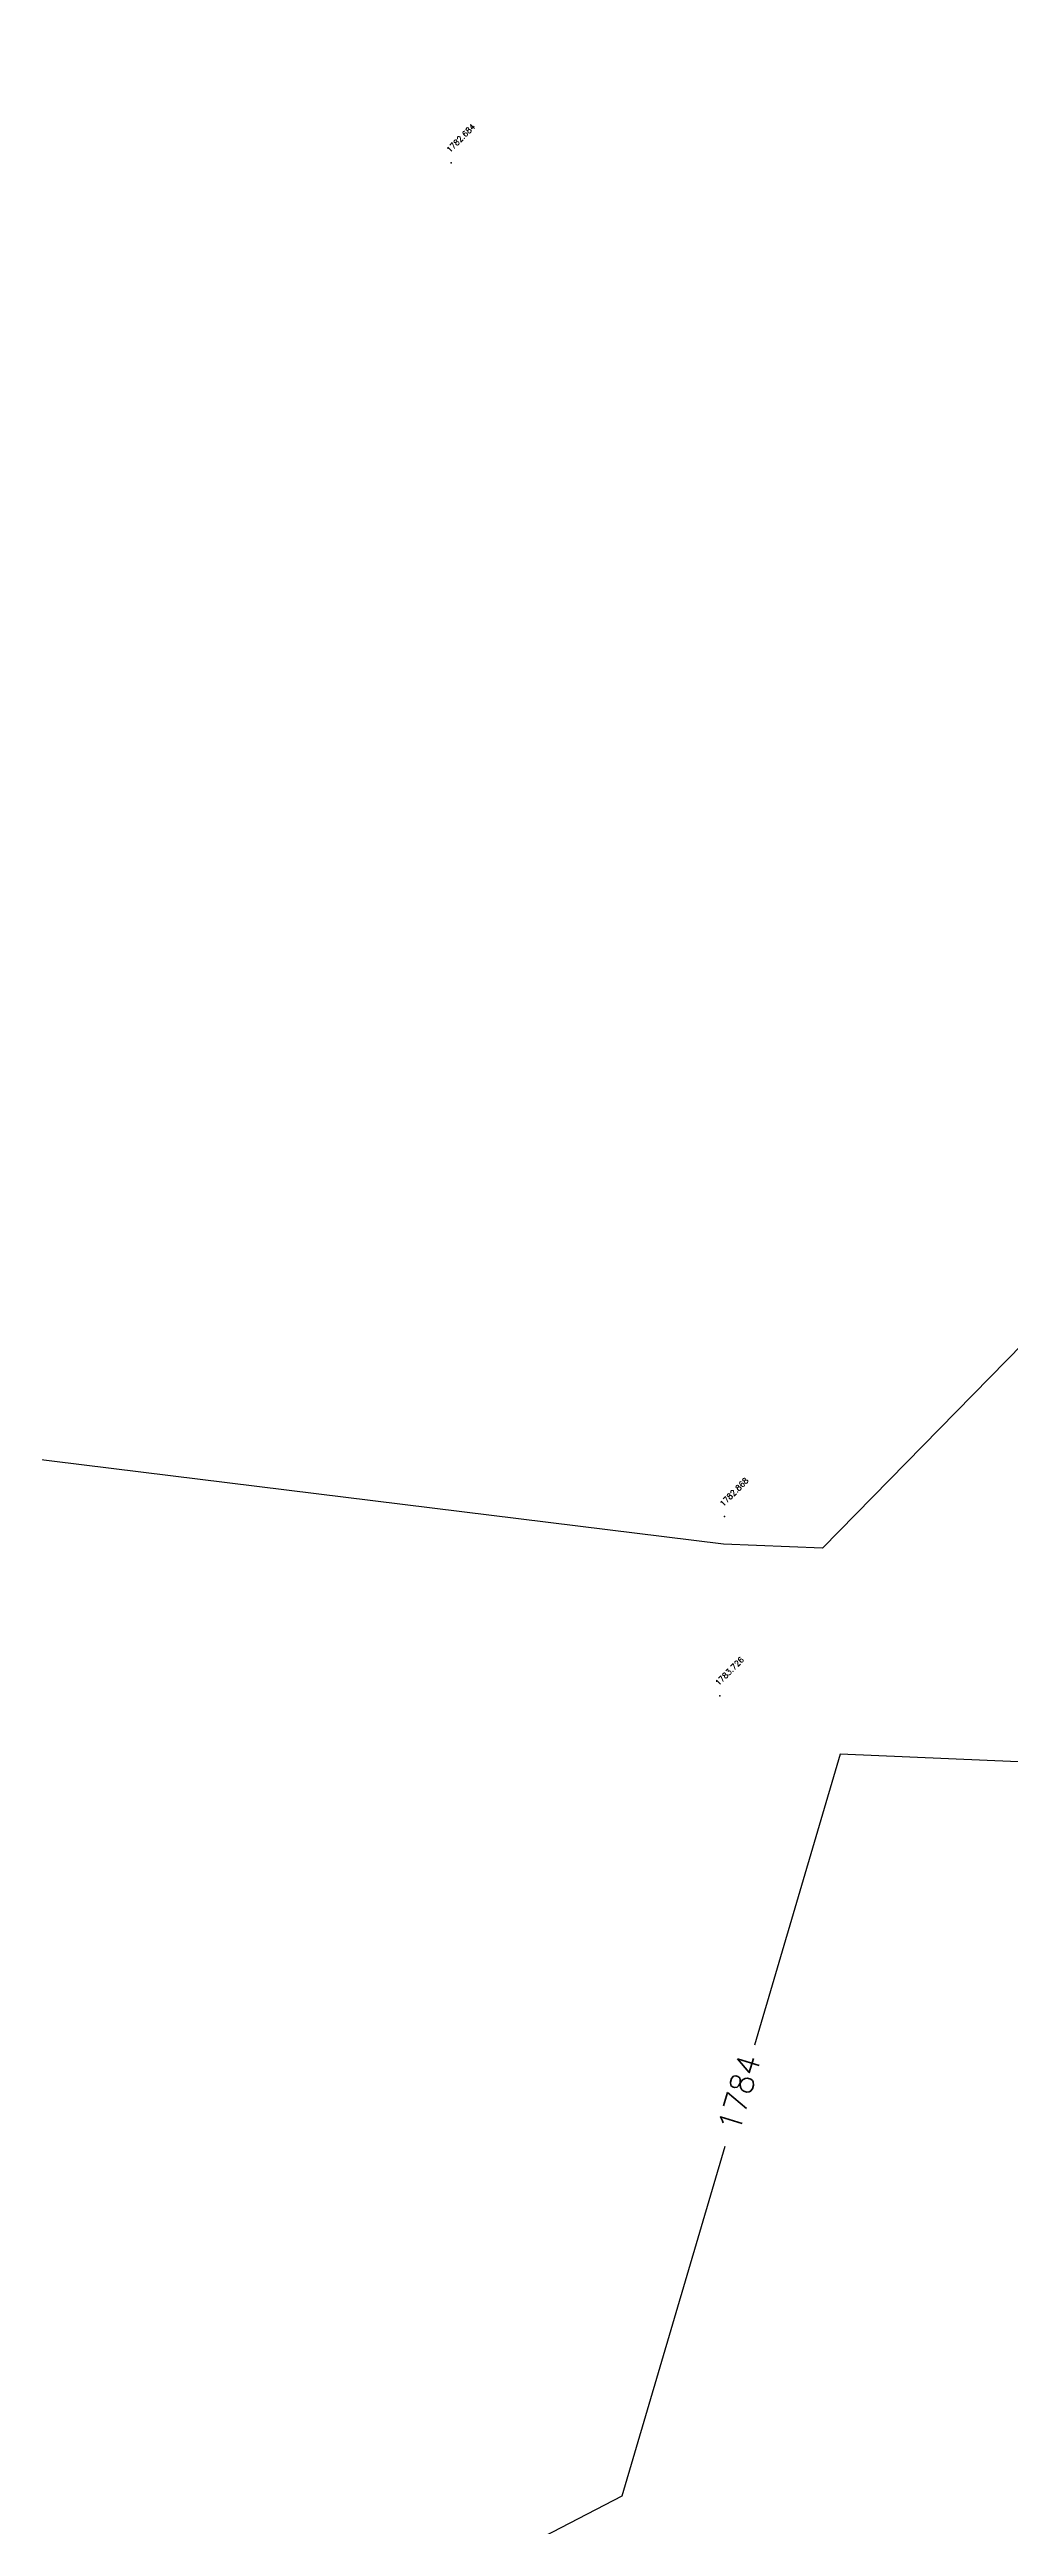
# Model space of a CAD drawing. Header units: inches. Extents: x 9956484 to 9957113, y 272553 to 273016.
# Drawn here: x 9956683.7 to 9956726, y 272757.5 to 272866.3 of the extents above; entities that cross this region are included whole.
import ezdxf
from ezdxf.enums import TextEntityAlignment as Align

# ---------------------------------------------------------------- set-up
doc = ezdxf.new("R2010")
doc.units = ezdxf.units.IN
doc.header["$MEASUREMENT"] = 0
doc.layers.add('Cont_Annotation', color=7, linetype='Continuous', lineweight=15)
for name, color, linetype in [('Contour', 4, 'Continuous'), ('Points', 7, 'Continuous'), ('Points-ELV', 6, 'Continuous'), ('Points-NUM', 4, 'Continuous'), ('Points-TXT', 3, 'Continuous')]:
    doc.layers.add(name, color=color, linetype=linetype)
doc.styles.add('Cont_Anno', font='')
doc.styles.add('romans', font='romans.shx')
doc.styles.get('Cont_Anno').set_extended_font_data('romans', bold=True)

# ---------------------------------------------------------------- blocks, each defined once
blk = doc.blocks.new('POINTS')
at = {"layer": 'Points'}
blk.add_line((0, 0), (0, 0), dxfattribs=at)
blk.add_point((0, 0), dxfattribs=at)
at = {"layer": 'Points-ELV', "style": 'romans'}
blk.add_attdef('ELEV', text='', height=1, rotation=45, dxfattribs=at).set_placement((0, 0), align=Align.BOTTOM_LEFT)
at = {"layer": 'Points-NUM', "style": 'romans'}
blk.add_attdef('PTNUM', text='', height=1, dxfattribs=at).set_placement((0, 0), align=Align.BOTTOM_RIGHT)
at = {"layer": 'Points-TXT', "style": 'romans'}
blk.add_attdef('DESC', text='', height=1, dxfattribs=at).set_placement((0, 0), align=Align.BOTTOM_RIGHT)

msp = doc.modelspace()

# ---------------------------------------------------------------- linework, layer by layer
at = {"layer": 'Contour'}
for points, elevation in [([(9956775.54, 272885.61), (9956768.4, 272859.94), (9956758.11, 272843.53), (9956757.95, 272843.46), (9956757.95, 272843.35), (9956757.4, 272840.92), (9956717.72, 272800.46), (9956713.36, 272800.63), (9956680.04, 272804.75)], 1783), ([(9956779.47, 272867.11), (9956764.52, 272843.27), (9956761.22, 272841.74), (9956761.12, 272839.54), (9956750.17, 272790.29), (9956750.14, 272790.14), (9956750.12, 272790.04), (9956718.49, 272791.4), (9956714.73, 272778.62)], 1784), ([(9956713.42, 272774.16), (9956708.9, 272758.8), (9956683.22, 272745.48), (9956637.31, 272759.63), (9956620.75, 272728.91), (9956615.65, 272718.54), (9956587.49, 272737.9), (9956586.46, 272737.51), (9956572.91, 272736.77), (9956545.1, 272709.32), (9956546.15, 272711.49), (9956548.78, 272716.92), (9956573.2, 272757.69)], 1784)]:
    msp.add_lwpolyline(points, dxfattribs=dict(at, elevation=elevation))

# ---------------------------------------------------------------- block references
at = {"layer": 'Points', "linetype": 'Continuous'}
ref = msp.add_blockref('POINTS', (9956701.39, 272861.32, 1782.68), dxfattribs=at)
ref.add_attrib('ELEV', '1782.684', dxfattribs={"layer": 'Points-ELV', "height": 0.25, "rotation": 45, "style": 'romans'}).set_placement((9956701.39, 272861.69, 1782.68), align=Align.BOTTOM_LEFT)
ref = msp.add_blockref('POINTS', (9956713.4, 272801.84, 1782.87), dxfattribs=at)
ref.add_attrib('ELEV', '1782.868', dxfattribs={"layer": 'Points-ELV', "height": 0.25, "rotation": 45, "style": 'romans'}).set_placement((9956713.4, 272802.21, 1782.87), align=Align.BOTTOM_LEFT)
ref = msp.add_blockref('POINTS', (9956713.2, 272793.97, 1783.73), dxfattribs=at)
ref.add_attrib('ELEV', '1783.726', dxfattribs={"layer": 'Points-ELV', "height": 0.25, "rotation": 45, "style": 'romans'}).set_placement((9956713.2, 272794.34, 1783.73), align=Align.BOTTOM_LEFT)

# ---------------------------------------------------------------- texts
at = {"layer": 'Cont_Annotation', "style": 'Cont_Anno'}
msp.add_text('1784', height=1, rotation=73.5959, dxfattribs=at).set_placement((9956714.05, 272774.73, 1784))

doc.saveas('drawing.dxf')
